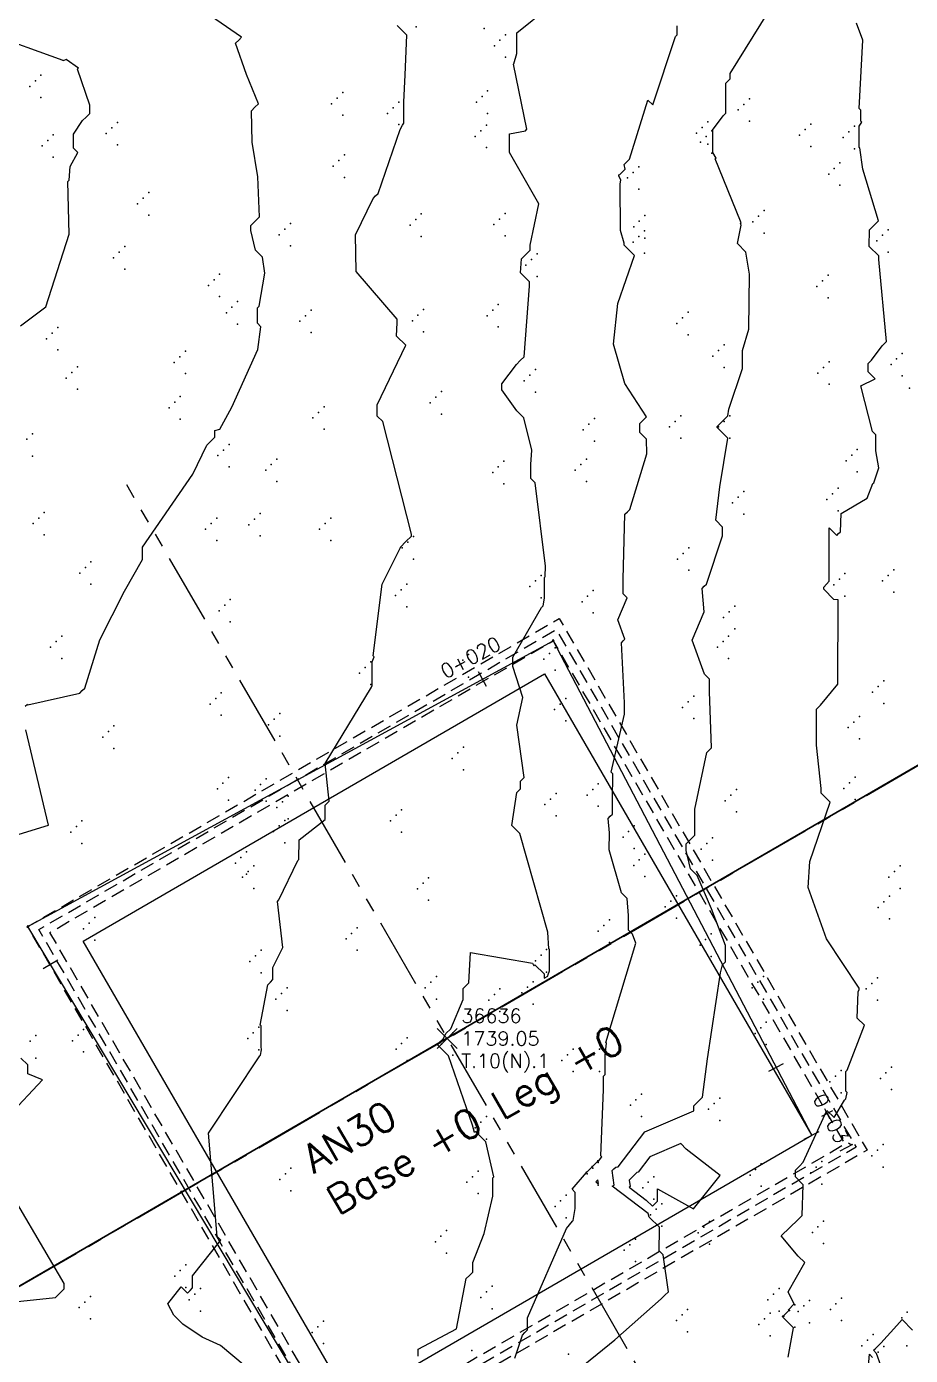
# Model space of a CAD drawing. Header units: metres. Extents: x 419582 to 423558, y 4805372 to 4807539.
# Drawn here: x 421688.6 to 421704.34, y 4806368 to 4806391.64 of the extents above; entities that cross this region are included whole.
import ezdxf

# ---------------------------------------------------------------- set-up
doc = ezdxf.new("R2010")
doc.units = ezdxf.units.M
doc.linetypes.add('HIDDEN', pattern=[0.375, 0.25, -0.125])
doc.linetypes.add('PHANTOM', pattern=[2.5, 1.25, -0.25, 0.25, -0.25, 0.25, -0.25])
for name, color, linetype in [('_pieds', 253, 'HIDDEN'), ('C-ROAD-CNTR-N', 92, 'Continuous'), ('C-ROAD-STAN', 11, 'Continuous'), ('C-ROAD-STAN-MAJR', 11, 'Continuous'), ('C-ROAD-STAN-MINR', 11, 'Continuous'), ('C-TINN', 4, 'Continuous'), ('C-TOPO-MAJR', 9, 'Continuous'), ('C-TOPO-MINR', 8, 'Continuous'), ('LS', 7, 'Continuous'), ('V-NODE', 1, 'Continuous'), ('V-NODE-TEXT', 11, 'Continuous')]:
    doc.layers.add(name, color=color, linetype=linetype)
doc.styles.get("Standard").update_dxf_attribs({"font": 'simplex.shx'})

# ---------------------------------------------------------------- blocks, each defined once
blk = doc.blocks.new('AN30 +0 +0')
at = {"linetype": 'PHANTOM', "flags": 128}
for points in [[(0, -11.382), (0, 11.382)], [(-11.382, 0), (11.382, 0)]]:
    blk.add_lwpolyline(points, dxfattribs=at)
at = {"flags": 128}
blk.add_lwpolyline([(-4.744, -4.744), (-4.744, 4.744), (4.744, 4.744), (4.744, -4.744)], close=True, dxfattribs=at)
at = {"layer": 'LS', "insert": (-3.273, -0.383), "char_height": 0.51577, "width": 9.13592, "attachment_point": 1}
blk.add_mtext('AN30\\PBase +0 Leg +0', dxfattribs=at)
blk = doc.blocks.new('*U67')
at = {"color": 0, "linetype": 'ByBlock', "lineweight": -2, "transparency": 16777216}
for p, q in [((-0.707, -0.707), (0.707, 0.707)), ((-0.707, 0.707), (0.707, -0.707))]:
    blk.add_line(p, q, dxfattribs=at)
blk = doc.blocks.new('AeccTickTriangle')
at = {"color": 0, "linetype": 'ByBlock', "lineweight": -2}
blk.add_lwpolyline([(0, 0.67), (-0.58, -0.33), (0.58, -0.33)], close=True, dxfattribs=at)
at = {"color": 0, "linetype": 'ByBlock', "lineweight": -2, "const_width": 0.0625}
blk.add_lwpolyline([(-0.03, 0, 1), (0.03, 0, 1)], format="xyb", close=True, dxfattribs=at)
blk = doc.blocks.new('AeccTickLine')
blk.add_line((0, -0.5), (0, 0.5))

msp = doc.modelspace()

# ---------------------------------------------------------------- linework, layer by layer
at = {"color": 31, "lineweight": 30, "true_color": 0xffbd7a, "elevation": 1718.013}
msp.add_lwpolyline([(423449.834, 4807399.592), (423130.593, 4807500.114), (421950.92, 4806612.998), (421795.045, 4806430.988), (421305.015, 4806147.038), (421305.015, 4806147.038), (420630.083, 4805770.97), (419765.157, 4805549.54), (419617.356, 4805580.088)], dxfattribs=at)
at = {"layer": '_pieds', "elevation": 1783.967, "flags": 128}
for points in [[(421694.106, 4806366.172), (421688.625, 4806375.631), (421698.084, 4806381.112), (421703.565, 4806371.653)], [(421694.159, 4806366.37), (421688.823, 4806375.578), (421698.031, 4806380.914), (421703.367, 4806371.706)], [(421694.211, 4806366.567), (421689.02, 4806375.526), (421697.979, 4806380.717), (421703.17, 4806371.758)]]:
    msp.add_lwpolyline(points, close=True, dxfattribs=at)
at = {"layer": 'C-ROAD-CNTR-N', "color": 92, "linetype": 'Continuous', "lineweight": -3, "flags": 128}
msp.add_lwpolyline([(421694.159, 4806366.37), (421688.625, 4806375.631), (421697.979, 4806380.717), (421702.578, 4806371.916)], dxfattribs=at)
at = {"layer": 'C-TINN', "color": 4, "linetype": 'Continuous', "lineweight": -3}
for p in [(421695.54, 4806391.64, 1738.07), (421696.75, 4806391.61, 1738.48), (421697.03, 4806391.4, 1738.93), (421697.13, 4806391.5, 1738.93), (421696.93, 4806391.3, 1738.93), (421697.13, 4806391.1, 1738.93), (421688.86, 4806390.78, 1735.77), (421688.66, 4806390.58, 1735.77), (421688.76, 4806390.68, 1735.77), (421694.23, 4806390.47, 1737.52), (421696.81, 4806390.5, 1738.6), (421688.86, 4806390.38, 1735.77), (421694.03, 4806390.27, 1737.52), (421694.13, 4806390.37, 1737.52), (421695.23, 4806390.3, 1737.96), (421696.61, 4806390.3, 1738.6), (421696.71, 4806390.4, 1738.6), (421701.37, 4806390.26, 1741.37), (421701.47, 4806390.36, 1741.37), (421694.23, 4806390.07, 1737.52), (421695.03, 4806390.1, 1737.96), (421695.13, 4806390.2, 1737.96), (421696.81, 4806390.1, 1738.6), (421701.27, 4806390.16, 1741.37), (421690.02, 4806389.74, 1736.13), (421690.12, 4806389.84, 1736.13), (421690.22, 4806389.94, 1736.13), (421695.23, 4806389.9, 1737.96), (421696.69, 4806389.79, 1738.79), (421696.79, 4806389.89, 1738.79), (421700.53, 4806389.75, 1740.63), (421700.63, 4806389.85, 1740.63), (421700.73, 4806389.95, 1740.63), (421700.8, 4806389.79, 1740.99), (421701.47, 4806389.96, 1741.37), (421702.46, 4806389.81, 1741.61), (421702.56, 4806389.91, 1741.61), (421703.24, 4806389.77, 1741.97), (421703.34, 4806389.87, 1741.97), (421688.88, 4806389.52, 1735.92), (421688.98, 4806389.62, 1735.92), (421689.08, 4806389.72, 1735.92), (421690.22, 4806389.54, 1736.13), (421696.59, 4806389.69, 1738.79), (421700.6, 4806389.59, 1740.99), (421700.7, 4806389.69, 1740.99), (421700.73, 4806389.55, 1740.63), (421702.36, 4806389.71, 1741.61), (421702.56, 4806389.51, 1741.61), (421703.14, 4806389.67, 1741.97), (421689.08, 4806389.32, 1735.92), (421694.26, 4806389.36, 1737.47), (421696.79, 4806389.49, 1738.79), (421700.8, 4806389.39, 1740.99), (421703.34, 4806389.47, 1741.97), (421694.06, 4806389.16, 1737.47), (421694.16, 4806389.26, 1737.47), (421699.4, 4806389.05, 1740.08), (421699.5, 4806389.15, 1740.08), (421702.98, 4806389.12, 1741.64), (421703.08, 4806389.22, 1741.64), (421694.26, 4806388.96, 1737.47), (421699.3, 4806388.95, 1740.08), (421702.88, 4806389.02, 1741.64), (421703.08, 4806388.82, 1741.64), (421690.68, 4806388.59, 1736.32), (421690.78, 4806388.69, 1736.32), (421699.5, 4806388.75, 1740.08), (421690.58, 4806388.49, 1736.32), (421697.12, 4806388.32, 1738.59), (421701.73, 4806388.37, 1741.11), (421690.78, 4806388.29, 1736.32), (421693.3, 4806388.14, 1737.19), (421695.43, 4806388.11, 1738.68), (421695.53, 4806388.21, 1738.68), (421695.63, 4806388.31, 1738.68), (421696.92, 4806388.12, 1738.59), (421697.02, 4806388.22, 1738.59), (421699.51, 4806388.18, 1740.14), (421699.61, 4806388.28, 1740.14), (421701.53, 4806388.17, 1741.11), (421701.63, 4806388.27, 1741.11), (421693.1, 4806387.94, 1737.19), (421693.2, 4806388.04, 1737.19), (421695.63, 4806387.91, 1738.68), (421697.12, 4806387.92, 1738.59), (421699.41, 4806388.08, 1740.14), (421699.5, 4806387.91, 1740.09), (421699.6, 4806388.01, 1740.09), (421699.61, 4806387.88, 1740.14), (421701.73, 4806387.97, 1741.11), (421703.84, 4806387.93, 1742.09), (421703.94, 4806388.03, 1742.09), (421690.25, 4806387.63, 1736.25), (421690.35, 4806387.73, 1736.25), (421693.3, 4806387.74, 1737.19), (421699.4, 4806387.81, 1740.09), (421703.74, 4806387.83, 1742.09), (421703.94, 4806387.63, 1742.09), (421690.15, 4806387.53, 1736.25), (421697.49, 4806387.4, 1739.11), (421697.59, 4806387.5, 1739.11), (421697.69, 4806387.6, 1739.11), (421699.6, 4806387.61, 1740.09), (421690.35, 4806387.33, 1736.25), (421691.94, 4806387.14, 1736.71), (421692.04, 4806387.24, 1736.71), (421697.69, 4806387.2, 1739.11), (421702.87, 4806387.22, 1741.52), (421691.84, 4806387.04, 1736.71), (421702.67, 4806387.02, 1741.52), (421702.77, 4806387.12, 1741.52), (421692.04, 4806386.84, 1736.71), (421692.36, 4806386.75, 1736.8), (421697, 4806386.7, 1738.54), (421702.87, 4806386.82, 1741.52), (421692.16, 4806386.55, 1736.8), (421692.26, 4806386.65, 1736.8), (421693.57, 4806386.5, 1737.43), (421693.67, 4806386.6, 1737.43), (421695.57, 4806386.51, 1738.1), (421695.67, 4806386.61, 1738.1), (421696.8, 4806386.5, 1738.54), (421696.9, 4806386.6, 1738.54), (421700.28, 4806386.46, 1740.65), (421700.38, 4806386.56, 1740.65), (421689.16, 4806386.29, 1736.09), (421692.36, 4806386.35, 1736.8), (421693.47, 4806386.4, 1737.43), (421693.67, 4806386.2, 1737.43), (421695.47, 4806386.41, 1738.1), (421695.67, 4806386.21, 1738.1), (421697, 4806386.3, 1738.54), (421700.18, 4806386.36, 1740.65), (421688.96, 4806386.09, 1736.09), (421689.06, 4806386.19, 1736.09), (421700.38, 4806386.16, 1740.65), (421701.02, 4806385.98, 1740.81), (421689.16, 4806385.89, 1736.09), (421691.33, 4806385.77, 1736.67), (421691.43, 4806385.87, 1736.67), (421700.82, 4806385.78, 1740.81), (421700.92, 4806385.88, 1740.81), (421704.09, 4806385.73, 1742.13), (421704.19, 4806385.83, 1742.13), (421689.41, 4806385.49, 1736.23), (421689.51, 4806385.59, 1736.23), (421691.23, 4806385.67, 1736.67), (421697.66, 4806385.54, 1739.2), (421701.02, 4806385.58, 1740.81), (421702.79, 4806385.58, 1741.78), (421702.89, 4806385.68, 1741.78), (421703.99, 4806385.63, 1742.13), (421689.31, 4806385.39, 1736.23), (421691.43, 4806385.47, 1736.67), (421697.46, 4806385.34, 1739.2), (421697.56, 4806385.44, 1739.2), (421702.69, 4806385.48, 1741.78), (421702.89, 4806385.28, 1741.78), (421704.19, 4806385.43, 1742.13), (421689.51, 4806385.19, 1736.23), (421691.34, 4806385.06, 1736.78), (421695.89, 4806385.05, 1738.46), (421695.99, 4806385.15, 1738.46), (421697.66, 4806385.14, 1739.2), (421704.32, 4806385.21, 1742.34), (421691.14, 4806384.86, 1736.78), (421691.24, 4806384.96, 1736.78), (421693.8, 4806384.78, 1737.54), (421693.9, 4806384.88, 1737.54), (421695.79, 4806384.95, 1738.46), (421691.34, 4806384.66, 1736.78), (421693.7, 4806384.68, 1737.54), (421695.99, 4806384.75, 1738.46), (421698.61, 4806384.57, 1739.62), (421698.71, 4806384.67, 1739.62), (421700.15, 4806384.62, 1740.25), (421700.25, 4806384.72, 1740.25), (421701.02, 4806384.62, 1741.03), (421701.12, 4806384.72, 1741.03), (421688.71, 4806384.4, 1736.35), (421693.9, 4806384.48, 1737.54), (421698.51, 4806384.47, 1739.62), (421700.05, 4806384.52, 1740.25), (421700.25, 4806384.32, 1740.25), (421700.92, 4806384.52, 1741.03), (421701.12, 4806384.32, 1741.03), (421688.61, 4806384.3, 1736.35), (421692.11, 4806384.11, 1737.09), (421692.21, 4806384.21, 1737.09), (421698.71, 4806384.27, 1739.62), (421703.39, 4806384.12, 1741.86), (421688.71, 4806384, 1736.35), (421692.01, 4806384.01, 1737.09), (421692.96, 4806383.85, 1737.31), (421693.06, 4806383.95, 1737.31), (421697.1, 4806383.91, 1738.66), (421698.47, 4806383.85, 1739.56), (421698.57, 4806383.95, 1739.56), (421703.19, 4806383.92, 1741.86), (421703.29, 4806384.02, 1741.86), (421692.21, 4806383.81, 1737.09), (421692.86, 4806383.75, 1737.31), (421696.9, 4806383.71, 1738.66), (421697, 4806383.81, 1738.66), (421698.37, 4806383.75, 1739.56), (421703.39, 4806383.72, 1741.86), (421693.06, 4806383.55, 1737.31), (421697.1, 4806383.51, 1738.66), (421698.57, 4806383.55, 1739.56), (421701.37, 4806383.37, 1741.25), (421703.05, 4806383.43, 1741.98), (421701.17, 4806383.17, 1741.25), (421701.27, 4806383.27, 1741.25), (421702.85, 4806383.23, 1741.98), (421702.95, 4806383.33, 1741.98), (421688.82, 4806382.9, 1736.79), (421688.92, 4806383, 1736.79), (421691.99, 4806382.9, 1737.22), (421692.76, 4806382.98, 1737.45), (421694.02, 4806382.9, 1737.61), (421701.37, 4806382.97, 1741.25), (421703.05, 4806383.03, 1741.98), (421688.72, 4806382.8, 1736.79), (421691.79, 4806382.7, 1737.22), (421691.89, 4806382.8, 1737.22), (421692.56, 4806382.78, 1737.45), (421692.66, 4806382.88, 1737.45), (421693.82, 4806382.7, 1737.61), (421693.92, 4806382.8, 1737.61), (421688.92, 4806382.6, 1736.79), (421691.99, 4806382.5, 1737.22), (421692.76, 4806382.58, 1737.45), (421694.02, 4806382.5, 1737.61), (421695.39, 4806382.47, 1738.01), (421695.49, 4806382.57, 1738.01), (421695.29, 4806382.37, 1738.01), (421700.29, 4806382.27, 1740.6), (421700.39, 4806382.37, 1740.6), (421689.65, 4806382.02, 1736.82), (421689.75, 4806382.12, 1736.82), (421695.49, 4806382.17, 1738.01), (421700.19, 4806382.17, 1740.6), (421700.39, 4806381.97, 1740.6), (421704.04, 4806381.98, 1742.38), (421689.55, 4806381.92, 1736.82), (421689.75, 4806381.72, 1736.82), (421695.37, 4806381.72, 1738.1), (421697.66, 4806381.78, 1738.94), (421697.76, 4806381.88, 1738.94), (421702.97, 4806381.71, 1742.04), (421703.07, 4806381.81, 1742.04), (421703.17, 4806381.91, 1742.04), (421703.84, 4806381.78, 1742.38), (421703.94, 4806381.88, 1742.38), (421695.17, 4806381.52, 1738.1), (421695.27, 4806381.62, 1738.1), (421697.56, 4806381.68, 1738.94), (421697.76, 4806381.48, 1738.94), (421698.59, 4806381.51, 1739.67), (421698.69, 4806381.61, 1739.67), (421703.17, 4806381.51, 1742.04), (421704.04, 4806381.58, 1742.38), (421692.03, 4806381.25, 1737.51), (421692.13, 4806381.35, 1737.51), (421692.23, 4806381.45, 1737.51), (421695.37, 4806381.32, 1738.1), (421698.49, 4806381.41, 1739.67), (421701.11, 4806381.23, 1741.64), (421701.21, 4806381.33, 1741.64), (421692.23, 4806381.05, 1737.51), (421698.69, 4806381.21, 1739.67), (421701.01, 4806381.13, 1741.64), (421689.23, 4806380.8, 1736.78), (421701.1, 4806380.8, 1741.34), (421701.21, 4806380.93, 1741.64), (421689.03, 4806380.6, 1736.78), (421689.13, 4806380.7, 1736.78), (421698.01, 4806380.59, 1739.32), (421700.9, 4806380.6, 1741.34), (421701, 4806380.7, 1741.34), (421689.23, 4806380.4, 1736.78), (421694.73, 4806380.34, 1737.99), (421696.37, 4806380.37, 1738.54), (421696.47, 4806380.47, 1738.54), (421697.81, 4806380.39, 1739.32), (421697.91, 4806380.49, 1739.32), (421701.1, 4806380.4, 1741.34), (421694.53, 4806380.14, 1737.99), (421694.63, 4806380.24, 1737.99), (421696.27, 4806380.27, 1738.54), (421696.47, 4806380.07, 1738.54), (421698.01, 4806380.19, 1739.32), (421694.73, 4806379.94, 1737.99), (421703.76, 4806379.9, 1742.21), (421703.86, 4806380, 1742.21), (421691.87, 4806379.59, 1737.46), (421691.97, 4806379.69, 1737.46), (421692.07, 4806379.79, 1737.46), (421698.1, 4806379.59, 1739.27), (421698.2, 4806379.69, 1739.27), (421700.38, 4806379.63, 1740.72), (421700.48, 4806379.73, 1740.72), (421703.66, 4806379.8, 1742.21), (421703.86, 4806379.6, 1742.21), (421692.07, 4806379.39, 1737.46), (421693.11, 4806379.42, 1737.74), (421698, 4806379.49, 1739.27), (421700.28, 4806379.53, 1740.72), (421703.43, 4806379.37, 1742.24), (421690.06, 4806379.1, 1737.28), (421690.16, 4806379.2, 1737.28), (421692.91, 4806379.22, 1737.74), (421693.01, 4806379.32, 1737.74), (421698.2, 4806379.29, 1739.27), (421700.48, 4806379.33, 1740.72), (421703.23, 4806379.17, 1742.24), (421703.33, 4806379.27, 1742.24), (421689.96, 4806379, 1737.28), (421693.11, 4806379.02, 1737.74), (421703.43, 4806378.97, 1742.24), (421690.16, 4806378.8, 1737.28), (421696.28, 4806378.72, 1738.62), (421696.38, 4806378.82, 1738.62), (421696.18, 4806378.62, 1738.62), (421696.38, 4806378.42, 1738.62), (421692.1, 4806378.18, 1737.69), (421692.2, 4806378.28, 1737.69), (421692.77, 4806378.16, 1737.77), (421692.87, 4806378.26, 1737.77), (421698.78, 4806378.17, 1739.87), (421703.25, 4806378.19, 1742.16), (421703.35, 4806378.29, 1742.16), (421692, 4806378.08, 1737.69), (421692.67, 4806378.06, 1737.77), (421693.26, 4806377.95, 1737.75), (421698.03, 4806378, 1739.2), (421698.58, 4806377.97, 1739.87), (421698.68, 4806378.07, 1739.87), (421701.14, 4806377.97, 1741.4), (421701.24, 4806378.07, 1741.4), (421703.15, 4806378.09, 1742.16), (421692.2, 4806377.88, 1737.69), (421692.87, 4806377.86, 1737.77), (421693.06, 4806377.75, 1737.75), (421693.16, 4806377.85, 1737.75), (421695.28, 4806377.71, 1738.44), (421697.83, 4806377.8, 1739.2), (421697.93, 4806377.9, 1739.2), (421698.78, 4806377.77, 1739.87), (421701.04, 4806377.87, 1741.4), (421703.35, 4806377.89, 1742.16), (421689.59, 4806377.51, 1737.28), (421693.2, 4806377.52, 1737.93), (421693.26, 4806377.55, 1737.75), (421695.08, 4806377.51, 1738.44), (421695.18, 4806377.61, 1738.44), (421698.03, 4806377.6, 1739.2), (421701.24, 4806377.67, 1741.4), (421689.39, 4806377.31, 1737.28), (421689.49, 4806377.41, 1737.28), (421693, 4806377.32, 1737.93), (421693.1, 4806377.42, 1737.93), (421695.28, 4806377.31, 1738.44), (421699.22, 4806377.22, 1740.2), (421699.32, 4806377.32, 1740.2), (421699.42, 4806377.42, 1740.2), (421700.81, 4806377.21, 1741.23), (421689.59, 4806377.11, 1737.28), (421693.2, 4806377.12, 1737.93), (421699.42, 4806377.02, 1740.2), (421700.61, 4806377.01, 1741.23), (421700.71, 4806377.11, 1741.23), (421692.32, 4806376.76, 1737.98), (421692.42, 4806376.86, 1737.98), (421692.52, 4806376.96, 1737.98), (421699.51, 4806376.82, 1740.37), (421699.61, 4806376.92, 1740.37), (421700.81, 4806376.81, 1741.23), (421692.45, 4806376.51, 1737.9), (421692.52, 4806376.56, 1737.98), (421692.55, 4806376.61, 1737.9), (421692.65, 4806376.71, 1737.9), (421695.76, 4806376.5, 1738.5), (421699.41, 4806376.72, 1740.37), (421699.61, 4806376.52, 1740.37), (421703.95, 4806376.51, 1742.65), (421704.05, 4806376.61, 1742.65), (421704.15, 4806376.71, 1742.65), (421692.65, 4806376.31, 1737.9), (421695.56, 4806376.3, 1738.5), (421695.66, 4806376.4, 1738.5), (421704.15, 4806376.31, 1742.65), (421695.76, 4806376.1, 1738.5), (421700.07, 4806376.08, 1740.69), (421700.17, 4806376.18, 1740.69), (421703.86, 4806376.07, 1742.56), (421703.96, 4806376.17, 1742.56), (421689.82, 4806375.79, 1737.61), (421699.97, 4806375.98, 1740.69), (421703.76, 4806375.97, 1742.56), (421689.62, 4806375.59, 1737.61), (421689.72, 4806375.69, 1737.61), (421694.49, 4806375.61, 1738.29), (421698.88, 4806375.65, 1739.64), (421698.98, 4806375.75, 1739.64), (421700.17, 4806375.78, 1740.69), (421703.96, 4806375.77, 1742.56), (421689.82, 4806375.39, 1737.61), (421694.29, 4806375.41, 1738.29), (421694.39, 4806375.51, 1738.29), (421698.78, 4806375.55, 1739.64), (421698.98, 4806375.35, 1739.64), (421700.69, 4806375.4, 1740.88), (421700.79, 4806375.5, 1740.88), (421692.68, 4806375.11, 1737.9), (421692.78, 4806375.21, 1737.9), (421694.49, 4806375.21, 1738.29), (421697.76, 4806375.12, 1738.97), (421697.86, 4806375.22, 1738.97), (421700.59, 4806375.3, 1740.88), (421700.79, 4806375.1, 1740.88), (421692.58, 4806375.01, 1737.9), (421697.66, 4806375.02, 1738.97), (421692.78, 4806374.81, 1737.9), (421695.8, 4806374.64, 1738.64), (421695.9, 4806374.74, 1738.64), (421697.62, 4806374.65, 1739.13), (421697.86, 4806374.82, 1738.97), (421701.62, 4806374.64, 1741.32), (421701.72, 4806374.74, 1741.32), (421703.65, 4806374.62, 1742.05), (421703.75, 4806374.72, 1742.05), (421693.14, 4806374.44, 1738.12), (421693.24, 4806374.54, 1738.12), (421695.7, 4806374.54, 1738.64), (421696.93, 4806374.42, 1739.35), (421697.03, 4806374.52, 1739.35), (421697.42, 4806374.45, 1739.13), (421697.52, 4806374.55, 1739.13), (421701.52, 4806374.54, 1741.32), (421703.55, 4806374.52, 1742.05), (421693.04, 4806374.34, 1738.12), (421693.24, 4806374.14, 1738.12), (421695.9, 4806374.34, 1738.64), (421696.83, 4806374.32, 1739.35), (421697.62, 4806374.25, 1739.13), (421701.72, 4806374.34, 1741.32), (421703.75, 4806374.32, 1742.05), (421697.03, 4806374.12, 1739.35), (421701.77, 4806373.93, 1741.44), (421688.77, 4806373.69, 1737.28), (421689.52, 4806373.7, 1737.65), (421689.62, 4806373.8, 1737.65), (421692.64, 4806373.74, 1737.99), (421692.74, 4806373.84, 1737.99), (421696.19, 4806373.74, 1739.05), (421701.57, 4806373.73, 1741.44), (421701.67, 4806373.83, 1741.44), (421688.67, 4806373.59, 1737.28), (421689.42, 4806373.6, 1737.65), (421692.54, 4806373.64, 1737.99), (421692.74, 4806373.44, 1737.99), (421695.18, 4806373.45, 1738.52), (421695.28, 4806373.55, 1738.52), (421695.38, 4806373.65, 1738.52), (421695.99, 4806373.54, 1739.05), (421696.09, 4806373.64, 1739.05), (421698.33, 4806373.45, 1739.56), (421698.8, 4806373.45, 1739.94), (421701.77, 4806373.53, 1741.44), (421688.77, 4806373.29, 1737.28), (421689.62, 4806373.4, 1737.65), (421695.38, 4806373.25, 1738.52), (421696.19, 4806373.34, 1739.05), (421698.13, 4806373.25, 1739.56), (421698.23, 4806373.35, 1739.56), (421698.6, 4806373.25, 1739.94), (421698.7, 4806373.35, 1739.94), (421698.33, 4806373.05, 1739.56), (421698.8, 4806373.05, 1739.94), (421703, 4806372.97, 1741.91), (421703.1, 4806373.07, 1741.91), (421703.9, 4806373.03, 1742.67), (421704, 4806373.13, 1742.67), (421702.9, 4806372.87, 1741.91), (421703.8, 4806372.93, 1742.67), (421704, 4806372.73, 1742.67), (421699.45, 4806372.55, 1740.39), (421699.55, 4806372.65, 1740.39), (421700.84, 4806372.48, 1741.17), (421700.94, 4806372.58, 1741.17), (421703.1, 4806372.67, 1741.91), (421696.79, 4806372.25, 1739.02), (421699.35, 4806372.45, 1740.39), (421699.55, 4806372.25, 1740.39), (421700.74, 4806372.38, 1741.17), (421696.59, 4806372.05, 1739.02), (421696.69, 4806372.15, 1739.02), (421700.94, 4806372.18, 1741.17), (421696.79, 4806371.85, 1739.02), (421703.65, 4806371.55, 1742.7), (421703.75, 4806371.65, 1742.7), (421703.85, 4806371.75, 1742.7), (421693.31, 4806371.33, 1738.2), (421698.67, 4806371.36, 1739.96), (421698.68, 4806371.33, 1740.18), (421698.77, 4806371.46, 1739.96), (421698.78, 4806371.43, 1740.18), (421701.58, 4806371.31, 1741.64), (421701.68, 4806371.41, 1741.64), (421702.66, 4806371.35, 1742.16), (421702.76, 4806371.45, 1742.16), (421703.85, 4806371.35, 1742.7), (421693.11, 4806371.13, 1738.2), (421693.21, 4806371.23, 1738.2), (421696.44, 4806371.08, 1738.78), (421696.54, 4806371.18, 1738.78), (421696.64, 4806371.28, 1738.78), (421698.57, 4806371.26, 1739.96), (421698.58, 4806371.23, 1740.18), (421698.77, 4806371.06, 1739.96), (421699.67, 4806371.08, 1742.8), (421699.77, 4806371.18, 1742.8), (421701.48, 4806371.21, 1741.64), (421702.56, 4806371.25, 1742.16), (421693.31, 4806370.93, 1738.2), (421696.64, 4806370.88, 1738.78), (421698.21, 4806370.85, 1739.93), (421698.78, 4806371.03, 1740.18), (421699.57, 4806370.98, 1742.8), (421701.68, 4806371.01, 1741.64), (421702.76, 4806371.05, 1742.16), (421698.01, 4806370.65, 1739.93), (421698.11, 4806370.75, 1739.93), (421699.77, 4806370.78, 1742.8), (421699.81, 4806370.6, 1741.04), (421699.91, 4806370.7, 1741.04), (421698.21, 4806370.45, 1739.93), (421699.71, 4806370.5, 1741.04), (421700.76, 4806370.38, 1741.68), (421702.79, 4806370.39, 1742.14), (421695.98, 4806370.12, 1738.61), (421696.08, 4806370.22, 1738.61), (421699.91, 4806370.3, 1741.04), (421700.56, 4806370.18, 1741.68), (421700.66, 4806370.28, 1741.68), (421702.59, 4806370.19, 1742.14), (421702.69, 4806370.29, 1742.14), (421695.88, 4806370.02, 1738.61), (421699.34, 4806369.97, 1740.59), (421699.44, 4806370.07, 1740.59), (421700.76, 4806369.98, 1741.68), (421702.79, 4806369.99, 1742.14), (421696.08, 4806369.82, 1738.61), (421699.24, 4806369.87, 1740.59), (421699.44, 4806369.67, 1740.59), (421691.24, 4806369.41, 1737.9), (421691.34, 4806369.51, 1737.9), (421691.44, 4806369.61, 1737.9), (421691.44, 4806369.21, 1737.9), (421691.7, 4806369.19, 1738.12), (421696.89, 4806369.23, 1739.29), (421702, 4806369.19, 1741.81), (421689.64, 4806368.95, 1737.57), (421689.74, 4806369.05, 1737.57), (421691.5, 4806368.99, 1738.12), (421691.6, 4806369.09, 1738.12), (421696.69, 4806369.03, 1739.29), (421696.79, 4806369.13, 1739.29), (421701.8, 4806368.99, 1741.81), (421701.9, 4806369.09, 1741.81), (421702.54, 4806368.98, 1742.46), (421703.11, 4806369.02, 1742.53), (421689.54, 4806368.85, 1737.57), (421691.7, 4806368.79, 1738.12), (421696.89, 4806368.83, 1739.29), (421700.27, 4806368.72, 1741.24), (421700.37, 4806368.82, 1741.24), (421701.84, 4806368.75, 1741.85), (421702, 4806368.79, 1741.81), (421702.08, 4806368.7, 1742.01), (421702.18, 4806368.8, 1742.01), (421702.28, 4806368.9, 1742.01), (421702.34, 4806368.78, 1742.46), (421702.44, 4806368.88, 1742.46), (421702.91, 4806368.82, 1742.53), (421703.01, 4806368.92, 1742.53), (421704.28, 4806368.77, 1742.97), (421689.74, 4806368.65, 1737.57), (421693.79, 4806368.51, 1738.62), (421693.89, 4806368.61, 1738.62), (421700.17, 4806368.62, 1741.24), (421701.64, 4806368.55, 1741.85), (421701.74, 4806368.65, 1741.85), (421702.28, 4806368.5, 1742.01), (421702.54, 4806368.58, 1742.46), (421703.11, 4806368.62, 1742.53), (421704.18, 4806368.67, 1742.97), (421693.69, 4806368.41, 1738.62), (421700.37, 4806368.42, 1741.24), (421701.84, 4806368.35, 1741.85), (421703.57, 4806368.27, 1742.8), (421703.67, 4806368.37, 1742.8), (421693.89, 4806368.21, 1738.62), (421696.53, 4806368.09, 1739.17), (421698.25, 4806368.02, 1740.82), (421703.47, 4806368.17, 1742.8), (421703.76, 4806368.06, 1743.08), (421703.86, 4806368.16, 1743.08), (421704.27, 4806368.17, 1743.44)]:
    msp.add_point(p, dxfattribs=at)
at = {"layer": 'C-TOPO-MAJR', "color": 9, "linetype": 'Continuous', "lineweight": -3, "elevation": 1740, "flags": 128}
msp.add_lwpolyline([(421697.295, 4806367.954), (421697.428, 4806368.361), (421697.475, 4806368.408), (421697.521, 4806368.454), (421697.521, 4806368.668), (421698.213, 4806370.259), (421698.319, 4806370.388), (421698.33, 4806370.399), (421698.37, 4806370.612), (421698.37, 4806370.9), (421698.314, 4806370.956), (421698.572, 4806371.255), (421698.59, 4806371.273), (421698.672, 4806371.355), (421698.69, 4806371.373), (421698.772, 4806371.455), (421698.784, 4806371.456), (421698.843, 4806371.533), (421698.824, 4806371.552), (421698.871, 4806372.732), (421698.873, 4806372.97), (421698.887, 4806372.983), (421698.9, 4806372.997), (421698.9, 4806373.343), (421698.927, 4806373.555), (421698.914, 4806373.568), (421699.447, 4806375.335), (421699.388, 4806375.497), (421699.319, 4806375.566), (421699.319, 4806375.829), (421699.291, 4806376.13), (421699.192, 4806376.228), (421698.974, 4806376.998), (421698.982, 4806377.296), (421698.953, 4806377.553), (421698.993, 4806377.593), (421699.032, 4806377.632), (421699.032, 4806377.875), (421699.04, 4806378.347), (421699.009, 4806378.378), (421699.247, 4806379.411), (421699.247, 4806379.609), (421699.19, 4806380.682), (421699.221, 4806380.713), (421699.253, 4806380.745), (421699.127, 4806381.089), (421699.293, 4806381.48), (421699.222, 4806381.551), (421699.222, 4806381.809), (421699.255, 4806382.966), (421699.298, 4806383.008), (421699.34, 4806383.051), (421699.641, 4806384.041), (421699.639, 4806384.3), (421699.518, 4806384.421), (421699.518, 4806384.58), (421699.579, 4806384.64), (421699.639, 4806384.7), (421699.252, 4806385.293), (421699.05, 4806385.992), (421699.129, 4806386.715), (421699.425, 4806387.572), (421699.243, 4806387.754), (421699.243, 4806387.791), (421699.176, 4806388.015), (421699.167, 4806388.839), (421699.183, 4806388.916), (421699.144, 4806388.983), (421699.144, 4806389.008), (421699.165, 4806389.012), (421699.26, 4806389.107), (421699.242, 4806389.193), (421699.335, 4806389.286), (421699.664, 4806390.337), (421699.748, 4806390.253), (421700.155, 4806391.47), (421700.17, 4806391.485), (421700.185, 4806391.499), (421700.185, 4806391.658)], dxfattribs=at)
msp.add_lwpolyline([(421698.754, 4806371.109), (421698.735, 4806371.091), (421698.772, 4806371.055), (421698.781, 4806371.059), (421698.772, 4806371.127), (421698.754, 4806371.109)], close=True, dxfattribs=at)
at = {"layer": 'C-TOPO-MINR', "color": 8, "linetype": 'Continuous', "lineweight": -3, "flags": 128}
for points, elevation in [([(421688.58, 4806379.555), (421688.619, 4806379.586), (421688.627, 4806379.577), (421689.551, 4806379.784), (421689.595, 4806379.828), (421689.639, 4806379.872), (421689.91, 4806380.734), (421690.345, 4806381.597), (421690.668, 4806382.161), (421690.668, 4806382.381), (421691.565, 4806383.68), (421691.815, 4806384.199), (421691.886, 4806384.27), (421691.957, 4806384.341), (421691.957, 4806384.457), (421692.043, 4806384.48), (421692.257, 4806384.874), (421692.722, 4806385.899), (421692.776, 4806386.302), (421692.712, 4806386.366), (421692.712, 4806386.639), (421692.744, 4806386.671), (421692.842, 4806387.258), (421692.801, 4806387.542), (421692.68, 4806387.663), (421692.593, 4806388.016), (421692.593, 4806388.104), (421692.671, 4806388.182), (421692.75, 4806388.26), (421692.719, 4806388.968), (421692.622, 4806389.585), (421692.605, 4806390.147), (421692.667, 4806390.209), (421692.73, 4806390.272), (421692.516, 4806390.792), (421692.325, 4806391.347), (421692.379, 4806391.4), (421692.432, 4806391.454), (421691.251, 4806392.272)], 1737), ([(421698.543, 4806367.846), (421699.073, 4806368.277), (421699.9, 4806369.008), (421699.964, 4806369.071), (421700.027, 4806369.134), (421699.937, 4806369.787), (421699.861, 4806369.862), (421699.868, 4806370.244), (421699.868, 4806370.28), (421699.686, 4806370.462), (421699.667, 4806370.525), (421699.027, 4806371.014), (421699.063, 4806371.031), (421699.027, 4806371.289), (421699.059, 4806371.32), (421699.09, 4806371.352), (421699.136, 4806371.357), (421699.606, 4806371.979), (421700.481, 4806372.352), (421700.481, 4806372.439), (421700.559, 4806372.517), (421700.637, 4806372.595), (421700.724, 4806373.277), (421700.957, 4806374.806), (421700.989, 4806374.947), (421701.016, 4806374.975), (421701.044, 4806375.002), (421701.044, 4806375.293), (421700.797, 4806375.949), (421700.537, 4806376.542), (421700.423, 4806376.656), (421700.343, 4806376.986), (421700.344, 4806377.102), (421700.422, 4806377.179), (421700.5, 4806377.257), (421700.5, 4806377.72), (421700.711, 4806378.729), (421700.752, 4806378.77), (421700.793, 4806378.811), (421700.76, 4806379.813), (421700.76, 4806380.033), (421700.67, 4806380.123), (421700.45, 4806380.724), (421700.666, 4806381.229), (421700.628, 4806381.647), (421700.667, 4806381.685), (421700.705, 4806381.724), (421700.993, 4806382.585), (421700.993, 4806382.739), (421700.87, 4806382.862), (421700.94, 4806383.457), (421701.087, 4806384.32), (421700.894, 4806384.512), (421700.894, 4806384.528), (421700.99, 4806384.624), (421701.087, 4806384.72), (421701.106, 4806384.837), (421701.347, 4806385.56), (421701.347, 4806385.882), (421701.462, 4806386.258), (421701.47, 4806387.24), (421701.407, 4806387.633), (421701.255, 4806387.785), (421701.322, 4806388.11), (421701.312, 4806388.137), (421701.322, 4806388.153), (421701.312, 4806388.182), (421700.861, 4806389.288), (421700.869, 4806389.297), (421700.878, 4806389.305), (421700.818, 4806389.405), (421700.818, 4806389.794), (421700.812, 4806389.8), (421701, 4806390.055), (421701.05, 4806390.105), (421701.05, 4806390.637), (421701.125, 4806390.713), (421701.125, 4806390.812), (421701.946, 4806392.131)], 1741), ([(421695.576, 4806367.989), (421695.576, 4806368.113), (421696.254, 4806368.476), (421696.43, 4806369.367), (421696.487, 4806369.424), (421696.545, 4806369.482), (421696.545, 4806369.652), (421696.748, 4806370.168), (421696.902, 4806370.836), (421696.902, 4806371.159), (421696.921, 4806371.179), (421696.778, 4806371.802), (421696.594, 4806371.986), (421696.586, 4806371.978), (421696.578, 4806371.969), (421696.542, 4806372.098), (421696.114, 4806373.332), (421695.932, 4806373.513), (421695.932, 4806373.55), (421696.023, 4806373.641), (421696.067, 4806373.725), (421696.155, 4806373.813), (421696.372, 4806374.33), (421696.372, 4806374.527), (421696.422, 4806374.578), (421696.473, 4806374.628), (421696.507, 4806375.171), (421697.61, 4806374.981), (421697.634, 4806374.932), (421697.653, 4806374.951), (421697.815, 4806374.788), (421697.815, 4806374.713), (421697.884, 4806374.75), (421697.889, 4806374.778), (421697.91, 4806374.844), (421697.91, 4806375.226), (421697.901, 4806375.235), (421697.882, 4806375.53), (421697.381, 4806377.286), (421697.239, 4806377.429), (421697.33, 4806378.014), (421697.396, 4806378.079), (421697.396, 4806378.217), (421697.461, 4806378.283), (421697.327, 4806379.212), (421697.434, 4806379.705), (421697.26, 4806380.259), (421697.26, 4806380.423), (421697.768, 4806381.308), (421697.784, 4806381.324), (421697.799, 4806381.339), (421697.82, 4806381.474), (421697.82, 4806381.841), (421697.828, 4806381.85), (421697.836, 4806381.858), (421697.838, 4806382.042), (421697.655, 4806383.525), (421697.58, 4806383.601), (421697.58, 4806383.85), (421697.599, 4806384.108), (421697.453, 4806384.684), (421697.327, 4806384.81), (421697.063, 4806385.181), (421697.063, 4806385.289), (421697.321, 4806385.631), (421697.39, 4806385.701), (421697.46, 4806385.77), (421697.557, 4806387.026), (421697.557, 4806387.104), (421697.395, 4806387.265), (421697.412, 4806387.51), (421697.491, 4806387.589), (421697.569, 4806387.668), (421697.569, 4806387.752), (421697.72, 4806388.493), (421697.199, 4806389.402), (421697.199, 4806389.737), (421697.483, 4806389.789), (421697.51, 4806389.816), (421697.268, 4806390.975), (421697.274, 4806390.981), (421697.331, 4806391.163), (421697.331, 4806391.534), (421697.908, 4806391.995)], 1739), ([(421692.936, 4806367.439), (421692.056, 4806368.179), (421691.732, 4806368.322), (421691.387, 4806368.556), (421691.227, 4806368.717), (421691.116, 4806368.916), (421691.358, 4806369.219), (421691.467, 4806369.11), (421691.513, 4806369.155), (421691.558, 4806369.201), (421691.558, 4806369.419), (421692.063, 4806370.05), (421691.997, 4806370.117), (421691.841, 4806371.955), (421692.758, 4806373.33), (421692.762, 4806373.335), (421692.767, 4806373.34), (421692.786, 4806373.44), (421692.778, 4806373.494), (421692.778, 4806373.863), (421692.763, 4806373.878), (421692.898, 4806374.596), (421692.944, 4806374.642), (421692.989, 4806374.687), (421692.989, 4806374.905), (421693.167, 4806375.261), (421693.071, 4806376.079), (421693.096, 4806376.105), (421693.431, 4806376.807), (421693.451, 4806376.826), (421693.458, 4806377.174), (421693.919, 4806377.536), (421693.919, 4806377.791), (421693.956, 4806377.827), (421693.992, 4806377.863), (421693.916, 4806378.533), (421694.742, 4806379.89), (421694.753, 4806379.919), (421694.755, 4806379.921), (421694.756, 4806379.922), (421694.758, 4806379.946), (421694.758, 4806380.339), (421694.788, 4806380.429), (421694.77, 4806380.447), (421694.935, 4806381.72), (421695.258, 4806382.373), (421695.258, 4806382.383), (421695.356, 4806382.481), (421695.453, 4806382.578), (421695.456, 4806382.611), (421694.945, 4806384.615), (421694.845, 4806384.715), (421694.845, 4806384.915), (421695.354, 4806385.973), (421695.19, 4806386.137), (421695.201, 4806386.379), (421695.201, 4806386.438), (421694.473, 4806387.289), (421694.458, 4806387.941), (421694.772, 4806388.588), (421694.816, 4806388.631), (421694.86, 4806388.675), (421695.252, 4806389.812), (421695.296, 4806389.89), (421695.316, 4806389.925), (421695.316, 4806390.3), (421695.343, 4806390.787), (421695.373, 4806391.491), (421695.199, 4806391.666)], 1738), ([(421702.16, 4806367.967), (421702.253, 4806368.491), (421702.065, 4806368.678), (421702.059, 4806368.697), (421702.065, 4806368.703), (421702.076, 4806368.704), (421702.171, 4806368.799), (421702.166, 4806368.814), (421702.261, 4806368.91), (421702.266, 4806368.914), (421702.158, 4806369.129), (421702.455, 4806369.651), (421702.34, 4806369.766), (421702.033, 4806370.126), (421702.335, 4806370.42), (421702.407, 4806370.492), (421702.428, 4806371.038), (421702.289, 4806371.176), (421702.289, 4806371.299), (421702.358, 4806371.368), (421702.428, 4806371.438), (421702.85, 4806372.359), (421702.978, 4806372.231), (421703.163, 4806372.542), (421703.174, 4806372.554), (421703.185, 4806372.565), (421703.207, 4806372.677), (421703.183, 4806372.701), (421703.183, 4806373.053), (421703.195, 4806373.065), (421703.207, 4806373.077), (421703.518, 4806373.874), (421703.389, 4806374.002), (421703.404, 4806374.472), (421703.425, 4806374.508), (421703.425, 4806374.535), (421702.839, 4806375.415), (421702.518, 4806376.324), (421702.543, 4806376.791), (421702.906, 4806377.844), (421702.748, 4806378.002), (421702.748, 4806378.086), (421702.661, 4806378.856), (421702.662, 4806379.498), (421702.735, 4806379.571), (421703.042, 4806379.945), (421703.052, 4806381.447), (421702.974, 4806381.452), (421702.794, 4806381.632), (421702.794, 4806381.672), (421702.889, 4806381.774), (421702.89, 4806382.723), (421703.023, 4806382.59), (421703.057, 4806382.623), (421703.09, 4806382.657), (421703.1, 4806382.978), (421703.565, 4806383.252), (421703.667, 4806383.513), (421703.682, 4806383.527), (421703.771, 4806383.793), (421703.72, 4806384.096), (421703.72, 4806384.38), (421703.661, 4806384.438), (421703.452, 4806385.253), (421703.707, 4806385.374), (421703.581, 4806385.5), (421703.581, 4806385.649), (421703.644, 4806385.711), (421703.83, 4806385.962), (421703.909, 4806386.041), (421703.771, 4806387.502), (421703.771, 4806387.565), (421703.603, 4806387.734), (421703.608, 4806388.028), (421703.688, 4806388.108), (421703.768, 4806388.188), (421703.49, 4806389.11), (421703.434, 4806389.484), (421703.423, 4806389.494), (421703.423, 4806389.873), (421703.468, 4806389.943), (421703.45, 4806389.962), (421703.451, 4806390.159), (421703.423, 4806390.187), (421703.491, 4806391.402), (421703.376, 4806391.706)], 1742), ([(421688.495, 4806386.32), (421688.948, 4806386.66), (421689.365, 4806387.95), (421689.339, 4806388.886), (421689.364, 4806388.91), (421689.38, 4806389.154), (421689.514, 4806389.404), (421689.438, 4806389.48), (421689.438, 4806389.728), (421689.601, 4806389.971), (421689.665, 4806390.035), (421689.729, 4806390.099), (421689.729, 4806390.243), (421689.508, 4806390.886), (421689.518, 4806390.896), (421689.528, 4806390.906), (421689.307, 4806391.059), (421689.254, 4806391.035), (421689.255, 4806391.037), (421689.257, 4806391.038), (421687.905, 4806391.529)], 1736), ([(421688.239, 4806377.201), (421688.995, 4806377.432), (421688.589, 4806379.132)], 1737), ([(421688.289, 4806372.261), (421688.886, 4806372.906), (421688.624, 4806373.01), (421688.624, 4806373.168), (421688.503, 4806373.289)], 1737), ([(421703.806, 4806367.82), (421703.734, 4806368.034), (421703.677, 4806368.091), (421703.706, 4806368.12), (421703.777, 4806368.191), (421703.806, 4806368.22), (421704.093, 4806368.531), (421704.186, 4806368.638), (421704.373, 4806368.451)], 1743), ([(421703.591, 4806367.815), (421703.606, 4806368.02), (421703.663, 4806367.963)], 1743)]:
    msp.add_lwpolyline(points, dxfattribs=dict(at, elevation=elevation))
for points, elevation in [([(421699.743, 4806370.653), (421699.788, 4806370.698), (421699.834, 4806370.744), (421699.834, 4806370.962), (421700.477, 4806370.609), (421700.949, 4806371.201), (421700.344, 4806371.671), (421700.246, 4806371.769), (421699.697, 4806371.535), (421699.488, 4806371.259), (421699.468, 4806371.256), (421699.398, 4806371.187), (421699.329, 4806371.117), (421699.345, 4806371.003), (421699.329, 4806370.995), (421699.634, 4806370.762), (421699.743, 4806370.653)], 1742), ([(421687.29, 4806370.489), (421687.22, 4806370.418), (421686.876, 4806369.573), (421686.876, 4806369.444), (421687.845, 4806368.833), (421687.903, 4806368.776), (421687.974, 4806368.847), (421688.045, 4806368.919), (421689.119, 4806369.03), (421689.196, 4806369.106), (421689.272, 4806369.182), (421689.272, 4806369.277), (421688.065, 4806371.333), (421687.36, 4806370.559), (421687.29, 4806370.489)], 1738)]:
    msp.add_lwpolyline(points, close=True, dxfattribs=dict(at, elevation=elevation))

# ---------------------------------------------------------------- block references
at = {"rotation": 30.09033251}
msp.add_blockref('AN30 +0 +0', (421696.095, 4806373.642, 1783.967), dxfattribs=at)
at = {"layer": 'C-ROAD-STAN', "color": 11, "linetype": 'Continuous', "lineweight": -3, "xscale": 0.02999999999999999, "yscale": 0.02999999999999999, "zscale": 0.02999999999999999}
for p in [(421697.979, 4806380.717), (421688.625, 4806375.631)]:
    msp.add_blockref('AeccTickTriangle', p, dxfattribs=at)
at = {"layer": 'C-ROAD-STAN-MAJR', "color": 11, "linetype": 'Continuous', "lineweight": -3}
for p, xscale, yscale, zscale, rotation in [((421696.718, 4806380.031), 0.2999999999999999, 0.2999999999999999, 0.2999999999999999, 28.53659290141449), ((421702.578, 4806371.916), 0.3, 0.3, 0.3, 297.5911579819737)]:
    msp.add_blockref('AeccTickLine', p, dxfattribs=dict(at, xscale=xscale, yscale=yscale, zscale=zscale, rotation=rotation))
at = {"layer": 'C-ROAD-STAN-MINR', "color": 11, "linetype": 'Continuous', "lineweight": -3, "xscale": 0.3, "yscale": 0.3, "zscale": 0.3}
for p, rotation in [((421689.03, 4806374.954), 120.8569493723375), ((421701.946, 4806373.127), 297.5911579819737)]:
    msp.add_blockref('AeccTickLine', p, dxfattribs=dict(at, rotation=rotation))
at = {"layer": 'V-NODE', "xscale": 0.25, "yscale": 0.25, "zscale": 0.25}
msp.add_blockref('*U67', (421696.09, 4806373.64, 1739.05), dxfattribs=at)

# ---------------------------------------------------------------- texts
at = {"layer": 'C-ROAD-STAN-MAJR', "color": 11, "linetype": 'Continuous', "lineweight": -3, "char_height": 0.254, "attachment_point": 8}
for s, insert, rotation in [('0+020', (421696.568, 4806380.307), 28.5366), ('0+031', (421702.856, 4806372.061), 297.5912)]:
    msp.add_mtext(s, dxfattribs=dict(at, insert=insert, rotation=rotation))
at = {"layer": 'V-NODE-TEXT', "char_height": 0.25}
for s, insert, attachment_point in [('36636', (421696.342, 4806373.915, 1739.05), 7), ('1739.05', (421696.342, 4806373.64, 1739.05), 4), ('T.10(N).1', (421696.342, 4806373.365, 1739.05), 1)]:
    msp.add_mtext(s, dxfattribs=dict(at, insert=insert, attachment_point=attachment_point))

doc.saveas('drawing.dxf')
